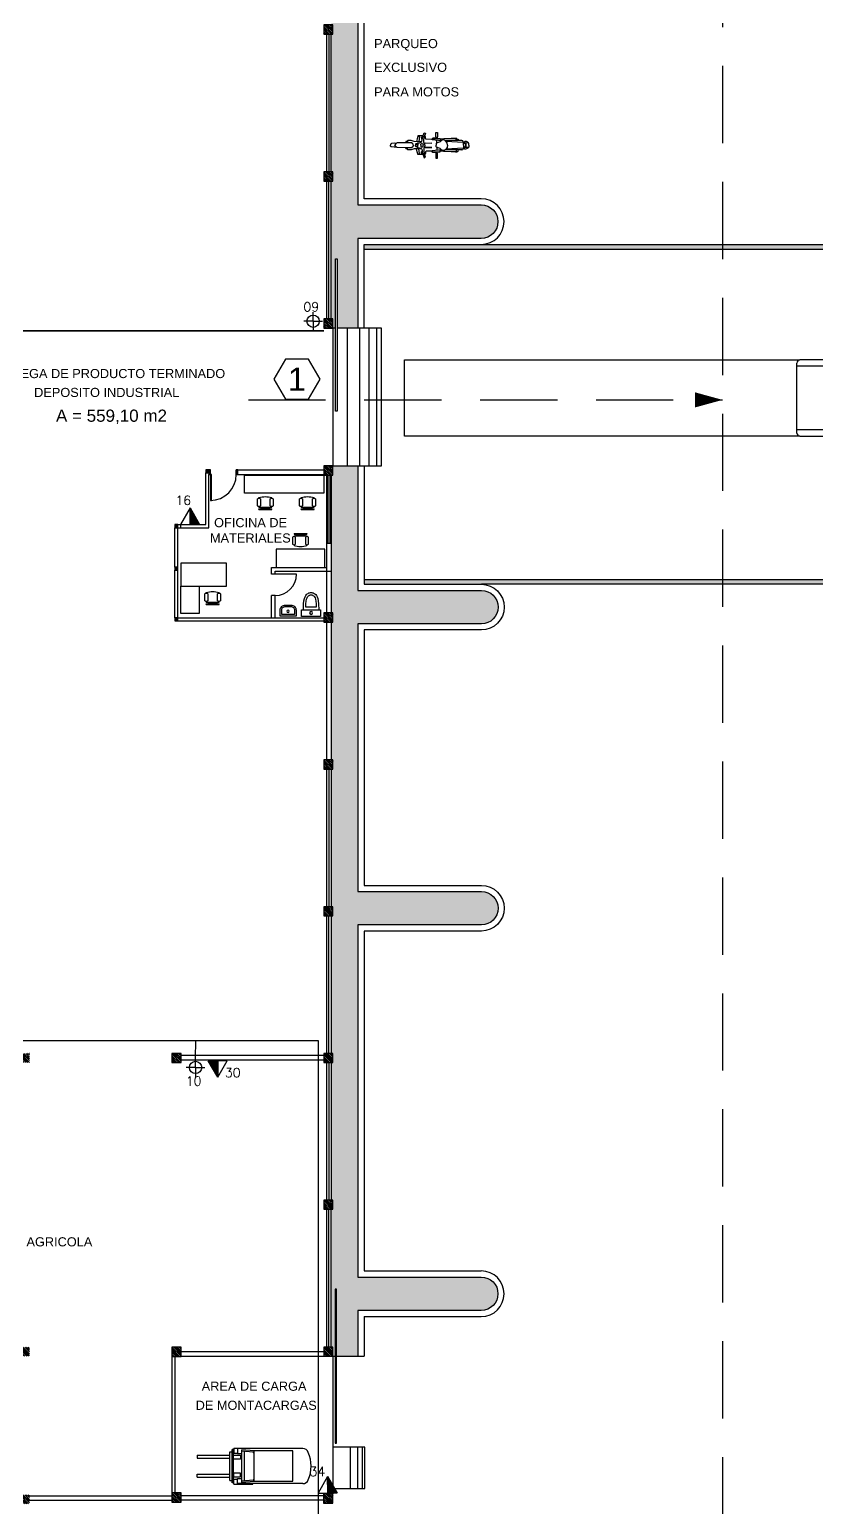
# Model space of a CAD drawing. Header units: millimetres. Extents: x -107 to 237943, y 136 to 168336.
# Drawn here: x 126196 to 152069, y 57062 to 105629 of the extents above; entities that cross this region are included whole.
import ezdxf

# ---------------------------------------------------------------- set-up
doc = ezdxf.new("R2010")
doc.units = ezdxf.units.MM
for name, pattern in [('CONTINUA', [0]), ('DASHED2', [0.375, 0.25, -0.125]), ('HIDDEN2', [4.7625, 3.175, -1.5875])]:
    doc.linetypes.add(name, pattern=pattern)
for name, color, linetype in [('areas verdes', 82, 'Continuous'), ('edificios', 7, 'Continuous'), ('estructura metálica', 7, 'Continuous'), ('Extintores CO2', 1, 'Continuous'), ('Extintores pqs', 5, 'Continuous'), ('Hidrantes', 5, 'Continuous'), ('mobiliario', 34, 'Continuous'), ('sanitarios', 124, 'CONTINUA'), ('textos', 7, 'Continuous')]:
    doc.layers.add(name, color=color, linetype=linetype)
for name, color, linetype, lineweight in [('Evacuación', 94, 'DASHED2', 35), ('Línea Hidrante', 1, 'Continuous', 60), ('Zona de Seguridad', 94, 'Continuous', 9)]:
    doc.layers.add(name, color=color, linetype=linetype, lineweight=lineweight)
doc.styles.add('CUADRO', font='arial.ttf', dxfattribs={"height": 0.8})
doc.styles.get("Standard").update_dxf_attribs({"font": 'romans.shx', "width": 0.87})
doc.styles.add('style1', font='arial.ttf')

# ---------------------------------------------------------------- blocks, each defined once
blk = doc.blocks.new('silla')
at = {"linetype": 'Continuous'}
for p, q in [((-0.2125, 0), (-0.2125, -0.025)), ((-0.2125, 0), (0.2125, 0)), ((0.2125, 0), (0.2125, -0.025)), ((-0.2625, -0.125), (-0.2625, -0.35)), ((-0.2125, -0.075), (-0.2125, -0.1)), ((-0.2125, -0.075), (0.2125, -0.075)), ((-0.2125, -0.375), (-0.2125, -0.4)), ((-0.1625, -0.35), (-0.1625, -0.125)), ((-0.05, -0.075), (-0.05, -0.048387)), ((0.05, -0.04894), (0.05, -0.075)), ((0.1625, -0.125), (0.1625, -0.35)), ((0.2125, -0.075), (0.2125, -0.1)), ((0.2125, -0.375), (0.2125, -0.4)), ((0.2625, -0.35), (0.2625, -0.125))]:
    blk.add_line(p, q, dxfattribs=at)
for centre, radius, start, end in [((-0.2125, -0.1625), 0.0625, 36.8699, 143.1301), ((-0.2125, -0.3125), 0.0625, 216.8699, 323.1301), ((0, 0.865625), 0.915625, 256.5803, 283.4197), ((0, 0.490625), 0.915625, 256.5803, 283.4197), ((0.2125, -0.1625), 0.0625, 36.8699, 143.1301), ((0.2125, -0.3125), 0.0625, 216.8699, 323.1301)]:
    blk.add_arc(centre, radius, start, end, dxfattribs=at)
blk = doc.blocks.new('INODORO')
at = {"layer": 'sanitarios'}
for p, q in [((0, 0.312), (0, -0.312)), ((0.212, 0.312), (0, 0.312)), ((0.212, 0.25), (0.212, 0.312)), ((0.212, -0.25), (0.212, 0.25)), ((0, -0.312), (0.212, -0.312)), ((0.212, -0.312), (0.212, -0.25))]:
    blk.add_line(p, q, dxfattribs=at)
blk.add_lwpolyline([(0.212, -0.25), (0.414, -0.244), (0.507, -0.234), (0.582, -0.219), (0.639, -0.199), (0.683, -0.177), (0.715, -0.152), (0.738, -0.126), (0.755, -0.099), (0.768, -0.074), (0.778, -0.049), (0.783, -0.024), (0.785, 0), (0.783, 0.024), (0.778, 0.049), (0.768, 0.074), (0.755, 0.099), (0.738, 0.126), (0.715, 0.152), (0.683, 0.177), (0.639, 0.199), (0.582, 0.219), (0.507, 0.234), (0.414, 0.244), (0.212, 0.25)], dxfattribs=at)
blk.add_lwpolyline([(0.297, -0.173), (0.409, -0.169), (0.496, -0.16), (0.562, -0.146), (0.609, -0.13), (0.642, -0.113), (0.663, -0.097), (0.678, -0.08), (0.69, -0.062), (0.699, -0.043), (0.705, -0.027), (0.709, -0.013), (0.71, 0), (0.709, 0.013), (0.705, 0.027), (0.699, 0.043), (0.69, 0.062), (0.678, 0.08), (0.663, 0.097), (0.642, 0.113), (0.609, 0.13), (0.562, 0.146), (0.496, 0.16), (0.409, 0.169), (0.297, 0.173)], close=True, dxfattribs=at)
blk.add_circle((0.113, 0), 0.0486, dxfattribs=at)
blk = doc.blocks.new('LAVABO')
at = {"layer": 'sanitarios'}
for points in [[(-0.262, 0), (0.262, 0), (0.262, 0.192, 0.414214), (0.087, 0.366), (-0.087, 0.366, 0.414214), (-0.262, 0.192)], [(-0.182, 0.05), (0.182, 0.05, 0.414214), (0.212, 0.08), (0.212, 0.192, 0.414214), (0.087, 0.317), (-0.087, 0.317, 0.414214), (-0.212, 0.192), (-0.212, 0.08, 0.414214)]]:
    blk.add_lwpolyline(points, format="xyb", close=True, dxfattribs=at)
blk.add_circle((0, 0.16), 0.0389, dxfattribs=at)
blk = doc.blocks.new('plataforma')
at = {"color": 252}
for p, q in [((-15373, 1250), (-2373, 1250)), ((-15373, -1250), (-15373, 1250)), ((-2473, -1150), (-2473, 1150)), ((-744, 1050), (-2473, 1050)), ((-273, 1250), (-2373, 1250)), ((-744, 1050), (-840, 1250)), ((-744, -1050), (-744, 1050)), ((-437, 1150), (-644, 1150)), ((-387, -1100), (-387, 1100)), ((-200, 1250), (-200, 1350)), ((-173, -1150), (-173, 1150)), ((-100, -1150), (-100, 1150)), ((0, -1150), (0, 1150)), ((-2373, -1250), (-15373, -1250)), ((-744, -1050), (-2473, -1050)), ((-2373, -1250), (-273, -1250)), ((-744, -1050), (-840, -1250)), ((-644, -1150), (-437, -1150)), ((-200, -1350), (-200, -1250))]:
    blk.add_line(p, q, dxfattribs=at)
for centre, radius, start, end in [((-2373, 1150), 100, 90, 180), ((-644, 1050), 100, 90, 180), ((-437, 1100), 50, 0, 90), ((-273, 1150), 100, 0, 90), ((-200, 1150), 200, 0, 90), ((-200, 1150), 100, 0, 90), ((-2373, -1150), 100, 180, 270), ((-644, -1050), 100, 180, 270), ((-437, -1100), 50, 270, 0), ((-273, -1150), 100, 270, 0), ((-200, -1150), 200, 270, 0), ((-200, -1150), 100, 270, 0)]:
    blk.add_arc(centre, radius, start, end, dxfattribs=at)
blk = doc.blocks.new('montac')
for p, q in [((-2590, -548), (-2590, 548)), ((-2550, 548), (-2590, 548)), ((-2550, -548), (-2550, 548)), ((-2534, 595), (-2534, 427)), ((-2534, 595), (-1920, 595)), ((-275, 575), (-2421, 575)), ((-2421, 575), (-2421, 410)), ((-2274, -540), (-2274, 540)), ((-1874, 505), (-2274, 540)), ((-1909, 459), (-2274, 489)), ((-1920, 595), (-1920, 575)), ((-1874, -505), (-1874, 505)), ((-600, 505), (-1874, 505)), ((-600, -497), (-600, 505)), ((-3750, 360), (-2670, 360)), ((-3750, 360), (-3750, 260)), ((-3750, 260), (-2670, 260)), ((-2670, -472), (-2670, 472)), ((-2670, 472), (-2590, 472)), ((-2534, 427), (-2421, 427)), ((-2421, 410), (-2274, 410)), ((-2204, 481), (-2204, -481)), ((-3750, -360), (-3750, -260)), ((-3750, -260), (-2670, -260)), ((-3750, -360), (-2670, -360)), ((-2670, -472), (-2590, -472)), ((-2534, -595), (-2534, -427)), ((-2534, -427), (-2421, -427)), ((-2421, -575), (-2421, -410)), ((-2421, -410), (-2274, -410)), ((-1909, -459), (-2274, -489)), ((-2550, -548), (-2590, -548)), ((-2534, -595), (-1920, -595)), ((-275, -575), (-2421, -575)), ((-1874, -505), (-2274, -540)), ((-1920, -595), (-1920, -575)), ((-600, -505), (-1874, -505))]:
    blk.add_line(p, q)
for points in [[(-2550, 357), (-2321, 357), (-2321, 227), (-2550, 227)], [(-2550, -357), (-2321, -357), (-2321, -227), (-2550, -227)]]:
    blk.add_lwpolyline(points, close=True)
for centre, radius, start, end in [((-275, 375), 200, 22.569, 90), ((-1925, 410), 50.7, 359.3527, 72.1438), ((-1177, 0), 1177, 337.431, 22.569), ((-1925, -410), 50.7, 287.8562, 0.6473), ((-275, -375), 200, 270, 337.431)]:
    blk.add_arc(centre, radius, start, end)
blk = doc.blocks.new('moto')
at = {"color": 7}
for p, q in [((-1988, 37), (-1982, 47)), ((-1988, -4), (-1988, 37)), ((-1982, 47), (-1973, 51)), ((-1973, 51), (-1906, 55)), ((-1971, 51), (-1970, 62)), ((-1970, 62), (-1962, 73)), ((-1962, 73), (-1927, 88)), ((-1927, 88), (-1903, 93)), ((-1919, 54), (-1919, -63)), ((-1906, 55), (-1896, 51)), ((-1903, 93), (-1882, 93)), ((-1901, -62), (-1901, 53)), ((-1896, 51), (-1846, 21)), ((-1881, 92), (-1866, 70)), ((-1866, 70), (-1846, 65)), ((-1846, 68), (-1406, 94)), ((-1846, -4), (-1846, 85)), ((-1719, 144), (-1721, 115)), ((-1715, 149), (-1719, 144)), ((-1707, 154), (-1715, 149)), ((-1665, 154), (-1707, 154)), ((-1685, 154), (-1681, 162)), ((-1681, 162), (-1673, 168)), ((-1673, 168), (-1664, 170)), ((-1665, 152), (-1649, 162)), ((-1665, 115), (-1665, 154)), ((-1664, 170), (-1656, 168)), ((-1656, 168), (-1647, 162)), ((-1649, 162), (-1540, 164)), ((-1540, 164), (-1356, 158)), ((-1442, -5), (-1438, 54)), ((-1438, 54), (-1398, 104)), ((-1398, 104), (-1366, 126)), ((-1366, 126), (-1325, 131)), ((-1356, 158), (-1344, 147)), ((-1344, 147), (-1257, 148)), ((-1325, 131), (-1295, 111)), ((-1295, 111), (-1264, 82)), ((-1293, 109), (-1057, 134)), ((-1264, 82), (-1236, 70)), ((-1068, 165), (-1257, 165)), ((-1257, 165), (-1257, 113)), ((-1236, 70), (-1171, 48)), ((-1149, 321), (-1192, 321)), ((-1192, 321), (-1192, 207)), ((-1192, 207), (-1186, 194)), ((-1186, 194), (-1155, 194)), ((-1186, 193), (-1186, 165)), ((-1173, 48), (-1173, 121)), ((-1171, 48), (-1162, 38)), ((-1162, 38), (-1162, -4)), ((-1155, 194), (-1149, 207)), ((-1155, 194), (-1155, 165)), ((-1155, 183), (-1074, 178)), ((-1149, 207), (-1149, 321)), ((-1074, 178), (-1056, 153)), ((-1057, 153), (-1068, 165)), ((-1057, 134), (-1057, 153)), ((-1056, 144), (-907, 149)), ((-879, 57), (-1049, 49)), ((-1049, 49), (-879, 41)), ((-907, 149), (-891, 160)), ((-891, 160), (-890, 201)), ((-890, 201), (-882, 222)), ((-851, 310), (-887, 301)), ((-887, 301), (-857, 206)), ((-882, 222), (-865, 227)), ((-879, 41), (-879, 58)), ((-879, 58), (-879, 57)), ((-868, 14), (-843, 73)), ((-868, -4), (-868, 14)), ((-857, 206), (-822, 216)), ((-843, 124), (-856, 206)), ((-822, 216), (-851, 310)), ((-843, 73), (-843, 124)), ((-825, 26), (-833, 16)), ((-833, 16), (-833, -4)), ((-827, 233), (-709, 234)), ((-812, 37), (-825, 26)), ((-803, 129), (-824, 216)), ((-820, 202), (-804, 204)), ((-797, 38), (-812, 37)), ((-804, 204), (-791, 199)), ((-793, 145), (-804, 139)), ((-793, 93), (-803, 129)), ((-780, 34), (-797, 38)), ((-788, 160), (-793, 145)), ((-770, 71), (-793, 93)), ((-791, 199), (-786, 183)), ((-786, 183), (-788, 160)), ((-784, 85), (-605, 87)), ((-771, 26), (-780, 34)), ((-771, -4), (-771, 26)), ((-740, 60), (-770, 71)), ((-738, 211), (-741, 201)), ((-741, 201), (-729, 149)), ((-695, 53), (-740, 60)), ((-724, 218), (-738, 211)), ((-729, 149), (-722, 87)), ((-704, 224), (-724, 218)), ((-709, 234), (-699, 230)), ((-699, 230), (-695, 215)), ((-696, 54), (-696, -4)), ((-695, 215), (-676, 159)), ((-684, 52), (-695, 53)), ((-679, 43), (-684, 52)), ((-679, -4), (-679, 43)), ((-679, 34), (-645, 34)), ((-676, 159), (-664, 87)), ((-645, 34), (-636, 23)), ((-636, 23), (-636, -4)), ((-605, 87), (-529, 112)), ((-579, 15), (-570, 33)), ((-579, -4), (-579, 15)), ((-570, 33), (-537, 59)), ((-537, 59), (-431, 60)), ((-529, 112), (-442, 113)), ((-442, 113), (-436, 107)), ((-436, 107), (-437, 97)), ((-437, 97), (-437, 61)), ((-437, 93), (-394, 90)), ((-395, 74), (-437, 74)), ((-431, 60), (-173, 54)), ((-391, 78), (-395, 74)), ((-394, 90), (-391, 78)), ((-173, 54), (-155, 46)), ((-155, 46), (-132, 24)), ((-152, 43), (-96, 45)), ((-132, 24), (-115, -4)), ((-96, 45), (-33, 39)), ((-33, 39), (-19, 34)), ((-19, 34), (-6, 20)), ((-6, 20), (0, 4)), ((0, 4), (0, -4)), ((-1988, -4), (-1988, -45)), ((-1988, -45), (-1982, -55)), ((-1982, -55), (-1973, -59)), ((-1973, -59), (-1906, -64)), ((-1971, -60), (-1970, -71)), ((-1970, -71), (-1962, -82)), ((-1962, -82), (-1927, -97)), ((-1927, -97), (-1903, -101)), ((-1906, -64), (-1896, -60)), ((-1903, -101), (-1882, -102)), ((-1896, -60), (-1846, -30)), ((-1881, -101), (-1866, -78)), ((-1866, -78), (-1846, -74)), ((-1846, -4), (-1846, -94)), ((-1846, -77), (-1406, -103)), ((-1719, -153), (-1721, -124)), ((-1715, -158), (-1719, -153)), ((-1707, -162), (-1715, -158)), ((-1665, -162), (-1707, -162)), ((-1685, -162), (-1681, -171)), ((-1681, -171), (-1673, -177)), ((-1673, -177), (-1664, -178)), ((-1665, -124), (-1665, -162)), ((-1665, -161), (-1649, -171)), ((-1664, -178), (-1656, -177)), ((-1656, -177), (-1647, -171)), ((-1649, -171), (-1540, -173)), ((-1540, -173), (-1356, -167)), ((-1442, -4), (-1438, -62)), ((-1438, -62), (-1398, -112)), ((-1398, -112), (-1366, -135)), ((-1366, -135), (-1325, -140)), ((-1356, -167), (-1344, -156)), ((-1344, -156), (-1257, -157)), ((-1325, -140), (-1295, -120)), ((-1295, -120), (-1264, -90)), ((-1293, -118), (-1057, -142)), ((-1264, -90), (-1236, -78)), ((-1257, -173), (-1257, -121)), ((-1068, -173), (-1257, -173)), ((-1236, -78), (-1171, -57)), ((-1192, -216), (-1186, -202)), ((-1192, -330), (-1192, -216)), ((-1149, -330), (-1192, -330)), ((-1186, -202), (-1186, -173)), ((-1186, -202), (-1155, -202)), ((-1173, -57), (-1173, -130)), ((-1171, -57), (-1162, -47)), ((-1162, -47), (-1162, -5)), ((-1155, -202), (-1155, -173)), ((-1155, -191), (-1074, -187)), ((-1155, -202), (-1149, -216)), ((-1149, -216), (-1149, -330)), ((-1074, -187), (-1056, -162)), ((-1057, -162), (-1068, -173)), ((-1057, -142), (-1057, -162)), ((-1056, -153), (-907, -157)), ((-1049, -57), (-879, -49)), ((-879, -66), (-1049, -57)), ((-907, -157), (-891, -168)), ((-891, -168), (-890, -210)), ((-890, -210), (-882, -231)), ((-887, -309), (-857, -215)), ((-851, -319), (-887, -309)), ((-882, -231), (-865, -236)), ((-879, -49), (-879, -66)), ((-879, -66), (-879, -66)), ((-868, -4), (-868, -23)), ((-868, -23), (-843, -81)), ((-857, -215), (-822, -225)), ((-843, -132), (-856, -215)), ((-822, -225), (-851, -319)), ((-843, -81), (-843, -132)), ((-833, -25), (-833, -5)), ((-825, -35), (-833, -25)), ((-827, -241), (-709, -243)), ((-812, -45), (-825, -35)), ((-803, -138), (-824, -225)), ((-820, -211), (-804, -213)), ((-797, -47), (-812, -45)), ((-793, -154), (-804, -148)), ((-804, -213), (-791, -208)), ((-793, -101), (-803, -138)), ((-780, -43), (-797, -47)), ((-770, -79), (-793, -101)), ((-788, -169), (-793, -154)), ((-791, -208), (-786, -192)), ((-786, -192), (-788, -169)), ((-784, -94), (-605, -96)), ((-771, -35), (-780, -43)), ((-771, -4), (-771, -35)), ((-740, -69), (-770, -79)), ((-741, -210), (-729, -157)), ((-738, -219), (-741, -210)), ((-695, -62), (-740, -69)), ((-724, -227), (-738, -219)), ((-729, -157), (-722, -96)), ((-704, -233), (-724, -227)), ((-709, -243), (-699, -239)), ((-699, -239), (-695, -224)), ((-696, -62), (-696, -4)), ((-684, -60), (-695, -62)), ((-695, -224), (-676, -168)), ((-679, -52), (-684, -60)), ((-679, -4), (-679, -52)), ((-679, -43), (-645, -43)), ((-676, -168), (-664, -96)), ((-645, -43), (-636, -32)), ((-636, -32), (-636, -4)), ((-605, -96), (-529, -121)), ((-579, -5), (-579, -24)), ((-579, -24), (-570, -42)), ((-570, -42), (-537, -68)), ((-537, -68), (-431, -69)), ((-529, -121), (-442, -122)), ((-442, -122), (-436, -116)), ((-437, -105), (-437, -69)), ((-395, -83), (-437, -83)), ((-437, -102), (-394, -99)), ((-436, -116), (-437, -105)), ((-431, -69), (-173, -63)), ((-391, -87), (-395, -83)), ((-394, -99), (-391, -87)), ((-173, -63), (-155, -54)), ((-155, -54), (-132, -32)), ((-152, -52), (-96, -53)), ((-132, -32), (-115, -5)), ((-96, -53), (-33, -48)), ((-33, -48), (-19, -43)), ((-19, -43), (-6, -28)), ((-6, -28), (0, -13)), ((0, -13), (0, -5))]:
    blk.add_line(p, q, dxfattribs=at)
for p, q in [((-1809, 115), (-1382, 115)), ((-1810, -124), (-1382, -124))]:
    blk.add_line(p, q)
for centre, start, end in [((-1809, 78), 88.2367, 168.6219), ((-1809, -86), 191.3781, 271.7633)]:
    blk.add_arc(centre, 37.3, start, end)
blk = doc.blocks.new('A$C375343D7')
at = {"layer": 'Extintores pqs', "lineweight": -2}
blk.add_hatch(color=256, dxfattribs=at).paths.add_polyline_path([(0, 0.9), (0, 0), (0.52, 0)])
for p, q in [((0, 0.9), (-0.52, 0)), ((0, 0), (0, 0.9)), ((0, 0.9), (0.52, 0)), ((-0.52, 0), (0, 0)), ((0.52, 0), (0, 0))]:
    blk.add_line(p, q, dxfattribs=at)

msp = doc.modelspace()

# ---------------------------------------------------------------- hatches: boundary and pattern name
h = msp.add_hatch(color=40)
h.dxf.hatch_style = 1
h.paths.add_polyline_path([(154613, 98567), (141048, 98567), (137193, 98567), (137193, 98417), (154463, 98417), (154463, 87549), (137193, 87549), (137193, 87399), (141051, 87399), (154613, 87399)])
at = {"layer": 'areas verdes'}
h = msp.add_hatch(dxfattribs=at)
h.set_pattern_fill('AR-SAND', color=82, scale=3)
edge = h.paths.add_edge_path()
edge.add_arc((140846, 127623), 750, 0, 45.4178)
edge.add_arc((134074, 120751), 10398, 45.4225, 95.4915)
edge.add_line((133079, 131101), (125596, 130468))
edge.add_line((125596, 130468), (125644, 129900))
edge.add_line((125644, 129900), (125913, 129923))
edge.add_line((125913, 129923), (125908, 129982))
edge.add_line((125908, 129982), (126197, 130007))
edge.add_line((126197, 130007), (126207, 129897))
edge.add_line((126207, 129897), (130920, 130296))
edge.add_line((130920, 130296), (130912, 130386))
edge.add_line((130912, 130386), (131201, 130410))
edge.add_line((131201, 130410), (131209, 130320))
edge.add_line((131209, 130320), (133082, 130479))
edge.add_arc((133318, 127689), 2800, 0, 94.8349, ccw=False)
edge.add_line((136118, 127689), (136118, 126892))
edge.add_line((136118, 126892), (136178, 126892))
edge.add_line((136178, 126892), (136178, 126612))
edge.add_line((136178, 126612), (136118, 126612))
edge.add_line((136118, 126612), (136118, 122019))
edge.add_line((136118, 122019), (136168, 122019))
edge.add_line((136168, 122019), (136168, 121719))
edge.add_line((136168, 121719), (136118, 121719))
edge.add_line((136118, 121719), (136118, 117959))
edge.add_line((136118, 117959), (136168, 117959))
edge.add_line((136168, 117959), (136168, 117659))
edge.add_line((136168, 117659), (136118, 117659))
edge.add_line((136118, 117659), (136118, 113899))
edge.add_line((136118, 113899), (136168, 113899))
edge.add_line((136168, 113899), (136168, 113599))
edge.add_line((136168, 113599), (136115, 113599))
edge.add_line((136115, 113599), (136115, 109839))
edge.add_line((136115, 109839), (136168, 109839))
edge.add_line((136168, 109839), (136168, 109539))
edge.add_line((136168, 109539), (136115, 109539))
edge.add_line((136115, 109539), (136115, 105779))
edge.add_line((136115, 105779), (136168, 105779))
edge.add_line((136168, 105779), (136168, 105479))
edge.add_line((136168, 105479), (136115, 105479))
edge.add_line((136115, 105479), (136115, 100949))
edge.add_line((136115, 100949), (136168, 100949))
edge.add_line((136168, 100949), (136168, 100649))
edge.add_line((136168, 100649), (136115, 100649))
edge.add_line((136115, 100649), (136115, 96119))
edge.add_line((136115, 96119), (136168, 96119))
edge.add_line((136168, 96119), (136168, 95819))
edge.add_line((136168, 95819), (136256, 95819))
edge.add_line((136256, 95819), (136256, 98093))
edge.add_line((136256, 98093), (136306, 98093))
edge.add_line((136306, 98093), (136306, 95819))
edge.add_line((136306, 95819), (136993, 95819))
edge.add_line((136993, 95819), (136993, 98786))
edge.add_line((136993, 98786), (141048, 98786))
edge.add_arc((141048, 99336), 550, 270, 450)
edge.add_line((141048, 99886), (136993, 99886))
edge.add_line((136993, 99886), (136993, 108667))
edge.add_line((136993, 108667), (141048, 108667))
edge.add_arc((141048, 109217), 550, 269.9962, 450.0038)
edge.add_line((141048, 109767), (136993, 109767))
edge.add_line((136993, 109767), (136993, 118567))
edge.add_line((136993, 118567), (141048, 118567))
edge.add_arc((141048, 119117), 550, 270, 450)
edge.add_line((141048, 119667), (136993, 119667))
edge.add_line((136993, 119667), (136993, 125267))
edge.add_line((136993, 125267), (136993, 126442))
edge.add_line((136993, 126442), (138168, 126442))
edge.add_line((138168, 126442), (138168, 125467))
edge.add_line((138168, 125467), (141042, 125467))
edge.add_arc((141038, 126025), 558, 270.4751, 360)
edge.add_line((141596, 126025), (141596, 127623))
h = msp.add_hatch(dxfattribs=at)
h.set_pattern_fill('AR-SAND', color=82, scale=3)
h.paths.add_polyline_path([(141051, 87199), (136993, 87199), (136993, 91289), (136168, 91289), (136168, 90989), (136121, 90989), (136121, 86459), (136171, 86459), (136171, 86159), (136121, 86159), (136121, 81629), (136171, 81629), (136171, 81329), (136121, 81329), (136121, 76804), (136171, 76804), (136171, 76504), (136121, 76504), (136121, 71984), (136171, 71984), (136171, 71684), (136121, 71684), (136121, 67159), (136171, 67159), (136171, 66859), (136115, 66859), (136115, 62329), (136168, 62329), (136168, 62029), (136241, 62029), (136241, 64231), (136291, 64231), (136291, 62029), (136993, 62029), (136993, 63534), (141048, 63534, 1), (141048, 64634), (136993, 64634), (136993, 76204), (141051, 76204, 1), (141051, 77304), (136993, 77304), (136993, 86099), (141051, 86099, 1)])
at = {"layer": 'edificios'}
h = msp.add_hatch(dxfattribs=at)
h.set_pattern_fill('ANSI31', color=1, scale=13, angle=270)
h.paths.add_polyline_path([(135871, 66859), (136171, 66859), (136171, 67159), (135871, 67159)])
h.paths.add_polyline_path([(135871, 71684), (136171, 71684), (136171, 71984), (135871, 71984)])
h.paths.add_polyline_path([(135871, 76504), (136171, 76504), (136171, 76804), (135871, 76804)])
h.paths.add_polyline_path([(135871, 81329), (136171, 81329), (136171, 81629), (135871, 81629)])
h.paths.add_polyline_path([(135871, 86159), (136171, 86159), (136171, 86459), (135871, 86459)])
h.paths.add_polyline_path([(135868, 90989), (136168, 90989), (136168, 91289), (135868, 91289)])
h.paths.add_polyline_path([(135868, 95819), (136168, 95819), (136168, 96119), (135868, 96119)])
h.paths.add_polyline_path([(135868, 100649), (136168, 100649), (136168, 100949), (135868, 100949)])
h.paths.add_polyline_path([(135868, 105479), (136168, 105479), (136168, 105779), (135868, 105779)])
h.paths.add_polyline_path([(135868, 109539), (136168, 109539), (136168, 109839), (135868, 109839)])
h.paths.add_polyline_path([(135868, 113599), (136168, 113599), (136168, 113899), (135868, 113899)])
h.paths.add_polyline_path([(135868, 117659), (136168, 117659), (136168, 117959), (135868, 117959)])
h.paths.add_polyline_path([(135868, 121719), (136168, 121719), (136168, 122019), (135868, 122019)])
h.paths.add_polyline_path([(135918, 126612), (136178, 126612), (136178, 126892), (135918, 126892)])
h = msp.add_hatch(dxfattribs=at)
h.set_pattern_fill('ANSI31', color=1, scale=13, angle=270)
h.paths.add_polyline_path([(120913, 62029), (121213, 62029), (121213, 62329), (120913, 62329)])
h.paths.add_polyline_path([(120843, 57582), (120813, 57552), (120813, 57112), (120843, 57082), (121283, 57082), (121313, 57112), (121313, 57552), (121283, 57582)])
h.paths.add_polyline_path([(125893, 62029), (126193, 62029), (126193, 62329), (125893, 62329)])
h.paths.add_polyline_path([(125893, 57182), (126193, 57182), (126193, 57482), (125893, 57482)])
h.paths.add_polyline_path([(120843, 72084), (120813, 72054), (120813, 71614), (120843, 71584), (121283, 71584), (121313, 71614), (121313, 72054), (121283, 72084)])
h.paths.add_polyline_path([(125893, 71684), (126193, 71684), (126193, 71984), (125893, 71984)])
h.paths.add_polyline_path([(130877, 71684), (131177, 71684), (131177, 71984), (130877, 71984)])
h.paths.add_polyline_path([(130872, 62024), (131182, 62024), (131182, 62334), (130872, 62334)])
h.paths.add_polyline_path([(130872, 57237), (131182, 57237), (131182, 57547), (130872, 57547)])
h.paths.add_polyline_path([(135863, 57199), (136173, 57199), (136173, 57509), (135863, 57509)])
h.paths.add_polyline_path([(135868, 62029), (136168, 62029), (136168, 62329), (135868, 62329)])

# ---------------------------------------------------------------- linework, layer by layer
for points in [[(137193, 98417), (154463, 98417), (154463, 87549), (137193, 87549)], [(141048, 98567), (154613, 98567), (154613, 87399), (141051, 87399)]]:
    msp.add_lwpolyline(points)
at = {"color": 114, "true_color": 0x139b48}
msp.add_lwpolyline([(148985, 93459, 0, 500, 0), (148071, 93459, 500, 500, 0)], format="xyseb", dxfattribs=at)
at = {"layer": 'edificios', "ltscale": 0.25}
for p, q in [((135965, 100949), (135965, 105479)), ((136115, 100949), (136115, 105479)), ((135965, 96119), (135965, 100649)), ((136115, 96119), (136115, 100649)), ((131991, 89359), (131991, 91059)), ((132091, 89259), (132091, 91009)), ((133043, 91159), (135868, 91159)), ((133043, 91009), (135868, 91009)), ((135971, 86459), (135971, 90989)), ((135971, 87953), (135971, 90989)), ((136121, 86459), (136121, 90989)), ((130971, 87959), (130971, 89259)), ((130971, 89259), (132091, 89259)), ((131071, 89359), (131991, 89359)), ((131071, 86299), (131071, 89259)), ((134151, 87733), (134151, 87953)), ((134151, 87953), (135971, 87953)), ((130971, 86299), (130971, 87859)), ((134971, 87733), (134151, 87733)), ((134271, 87733), (134271, 87833)), ((134271, 87833), (136121, 87833)), ((135971, 86459), (135971, 87833)), ((134271, 87033), (134151, 87033)), ((134151, 86299), (134151, 87033)), ((134271, 86299), (134271, 87033)), ((131071, 86299), (135871, 86299)), ((131071, 86199), (135868, 86199)), ((135971, 81629), (135971, 86159)), ((136121, 81629), (136121, 86159)), ((135971, 76799), (135971, 81329)), ((136121, 76799), (136121, 81329)), ((135971, 71984), (135971, 76504)), ((136121, 71984), (136121, 76504)), ((135971, 67159), (135971, 71684)), ((136121, 67159), (136121, 71684)), ((135965, 62329), (135965, 66859)), ((136115, 62329), (136115, 66859)), ((135868, 62174), (131182, 62174)), ((130872, 62081), (130872, 57547)), ((130972, 62024), (130972, 57547)), ((135860, 62024), (131182, 62024))]:
    msp.add_line(p, q, dxfattribs=at)
at = {"layer": 'edificios', "color": 4, "linetype": 'HIDDEN2', "ltscale": 0.2}
for p, q in [((136040, 105479), (136040, 100949)), ((136040, 96119), (136040, 100649)), ((136040, 81329), (136040, 76799)), ((136040, 71984), (136040, 76509)), ((136040, 71684), (136040, 67159)), ((136040, 62334), (136040, 66859))]:
    msp.add_line(p, q, dxfattribs=at)
at = {"layer": 'edificios'}
for p, q in [((136168, 95819), (136168, 91289)), ((136256, 95819), (136168, 95819)), ((137768, 95819), (136306, 95819)), ((136650, 91289), (136650, 95819)), ((137056, 91289), (137056, 95819)), ((137367, 91289), (137367, 95819)), ((137618, 91289), (137618, 95819)), ((137768, 91289), (137768, 95819)), ((136168, 91289), (137768, 91289)), ((136121, 88739), (135971, 88739)), ((137193, 76004), (137193, 64834)), ((131177, 71926), (135871, 71926)), ((131177, 71776), (135871, 71776)), ((137193, 64834), (141048, 64834)), ((137193, 63334), (137193, 62029)), ((137193, 63334), (141048, 63334)), ((136168, 62029), (136168, 57509)), ((136168, 62029), (136241, 62029)), ((136291, 62029), (137196, 62029)), ((136753, 57680), (136753, 59038)), ((136992, 57680), (136992, 59038)), ((137142, 57680), (137142, 59038)), ((126199, 57447), (130872, 57447)), ((135855, 57447), (131182, 57447)), ((126199, 57297), (130872, 57297)), ((135855, 57297), (131182, 57297))]:
    msp.add_line(p, q, dxfattribs=at)
at = {"layer": 'edificios', "color": 4}
for p, q in [((132993, 91009), (132993, 91159)), ((136016, 88739), (136016, 90989)), ((136076, 88739), (136076, 90989))]:
    msp.add_line(p, q, dxfattribs=at)
at = {"layer": 'edificios'}
for points in [[(136993, 108667), (136993, 99867), (141048, 99867, -1), (141048, 98767), (136993, 98767), (136993, 95819)], [(137193, 95819), (137193, 98567), (141048, 98567, 1), (141048, 100067), (137193, 100067), (137193, 108467)], [(136993, 91289), (136993, 87199), (141051, 87199, -1), (141051, 86099), (136993, 86099), (136993, 77304), (141051, 77304, -1), (141051, 76204), (136993, 76204), (136993, 64634), (141048, 64634, -1), (141048, 63534), (136993, 63534), (136993, 62029)], [(137193, 91289), (137193, 87399), (141051, 87399, -1), (141051, 85899), (137193, 85899), (137193, 77504), (141051, 77504, -1), (141051, 76004), (137196, 76004)]]:
    msp.add_lwpolyline(points, format="xyb", dxfattribs=at)
at = {"layer": 'edificios', "color": 1}
for points in [[(135868, 105479), (136168, 105479), (136168, 105779), (135868, 105779)], [(135868, 100649), (136168, 100649), (136168, 100949), (135868, 100949)], [(135868, 95819), (136168, 95819), (136168, 96119), (135868, 96119)], [(135868, 90989), (136168, 90989), (136168, 91289), (135868, 91289)], [(135871, 86159), (136171, 86159), (136171, 86459), (135871, 86459)], [(135871, 81329), (136171, 81329), (136171, 81629), (135871, 81629)], [(135871, 76504), (136171, 76504), (136171, 76804), (135871, 76804)], [(130877, 71684), (131177, 71684), (131177, 71984), (130877, 71984)], [(135871, 71684), (136171, 71684), (136171, 71984), (135871, 71984)], [(135871, 66859), (136171, 66859), (136171, 67159), (135871, 67159)], [(130872, 62024), (131182, 62024), (131182, 62334), (130872, 62334)], [(135868, 62029), (136168, 62029), (136168, 62329), (135868, 62329)], [(130872, 57237), (131182, 57237), (131182, 57547), (130872, 57547)], [(135863, 57199), (136173, 57199), (136173, 57509), (135863, 57509)]]:
    msp.add_lwpolyline(points, close=True, dxfattribs=at)
at = {"layer": 'edificios', "color": 6, "ltscale": 0.25}
msp.add_lwpolyline([(136256, 93093), (136256, 98093), (136306, 98093), (136306, 93093)], close=True, dxfattribs=at)
at = {"layer": 'edificios', "color": 4}
for points in [[(132091, 91009), (132141, 91009), (132141, 91159), (132091, 91159)], [(132141, 91009), (132141, 90157), (132181, 90157), (132181, 91009)], [(132993, 91009), (133043, 91009), (133043, 91159), (132993, 91159)]]:
    msp.add_lwpolyline(points, close=True, dxfattribs=at)
at = {"layer": 'edificios'}
msp.add_lwpolyline([(131161, 89359), (131161, 89259)], dxfattribs=at)
at = {"layer": 'edificios', "color": 6}
msp.add_lwpolyline([(136241, 59180), (136291, 59180), (136291, 64231), (136241, 64231)], close=True, dxfattribs=at)
at = {"layer": 'edificios'}
msp.add_lwpolyline([(136168, 57680), (137220, 57680), (137220, 59038), (136168, 59038)], close=True, dxfattribs=at)
at = {"layer": 'edificios', "color": 4}
msp.add_arc((132141, 91009), 852, 270, 0, dxfattribs=at)
at = {"layer": 'edificios', "ltscale": 0.25}
msp.add_arc((134271, 87733), 700, 270, 0, dxfattribs=at)
at = {"layer": 'edificios'}
msp.add_arc((141048, 64084), 750, 270, 90, dxfattribs=at)
at = {"layer": 'estructura metálica', "color": 5}
for p, q in [((132091, 91159), (131991, 91059)), ((131991, 91159), (132091, 91059)), ((131071, 89359), (130971, 89259)), ((130971, 89359), (131071, 89259)), ((131071, 87959), (130971, 87859)), ((130971, 87959), (131071, 87859)), ((131071, 86299), (130971, 86199)), ((130971, 86299), (131071, 86199))]:
    msp.add_line(p, q, dxfattribs=at)
at = {"layer": 'estructura metálica', "color": 40}
msp.add_line((131898, 89359), (131948, 89359), dxfattribs=at)
at = {"layer": 'estructura metálica', "color": 5}
for points in [[(131991, 91059), (132091, 91059), (132091, 91159), (131991, 91159)], [(130971, 89259), (131071, 89259), (131071, 89359), (130971, 89359)], [(130971, 87859), (131071, 87859), (131071, 87959), (130971, 87959)], [(130971, 86199), (131071, 86199), (131071, 86299), (130971, 86299)]]:
    msp.add_lwpolyline(points, close=True, dxfattribs=at)
at = {"layer": 'Evacuación', "linetype": 'HIDDEN2', "lineweight": 25, "ltscale": 800, "flags": 128}
msp.add_lwpolyline([(148985, 134916), (148985, 38452)], dxfattribs=at)
at = {"layer": 'Evacuación', "linetype": 'HIDDEN2', "lineweight": 25, "ltscale": 800}
msp.add_lwpolyline([(133391, 93459), (148985, 93459)], dxfattribs=at)
at = {"layer": 'Hidrantes', "color": 5}
for p, q in [((135519, 96044), (135521, 96340)), ((135519, 96044), (135211, 96044)), ((135519, 96044), (135519, 95727)), ((135519, 96044), (135824, 96044)), ((131654, 71523), (131345, 71523)), ((131654, 71523), (131656, 71819)), ((131654, 71523), (131654, 71205)), ((131654, 71523), (131959, 71523))]:
    msp.add_line(p, q, dxfattribs=at)
for centre in [(135519, 96044), (131654, 71523)]:
    msp.add_circle(centre, 203, dxfattribs=at)
at = {"layer": 'Línea Hidrante', "lineweight": -2}
for points in [[(18282, 114970), (58949, 114970), (58949, 121714), (120541, 121714), (120541, 109238), (128718, 109238), (128718, 107899), (120541, 107899), (120541, 95724), (135868, 95724), (135868, 95724), (120541, 95724), (120541, 72411), (135683, 72411), (135683, 48713), (126138, 48713)], [(131656, 71819), (131659, 72411)]]:
    msp.add_lwpolyline(points, dxfattribs=at)
at = {"layer": 'mobiliario'}
for points in [[(135868, 90389), (133268, 90389), (133268, 90989), (135868, 90989)], [(135904, 88553), (134304, 88553), (134304, 87953), (135904, 87953)], [(131170, 88089), (131170, 87339), (132670, 87339), (132670, 88089)], [(131770, 87339), (131770, 86439), (131170, 86439), (131170, 87339)]]:
    msp.add_lwpolyline(points, close=True, dxfattribs=at)
at = {"layer": 'Zona de Seguridad', "lineweight": -2}
msp.add_lwpolyline([(135748, 94140), (135367, 94800), (134606, 94800), (134225, 94140), (134606, 93481), (135367, 93481)], close=True, dxfattribs=at)

# ---------------------------------------------------------------- block references
at = {"xscale": 1.3, "yscale": 1.3, "zscale": 1.3, "rotation": 180}
msp.add_blockref('moto', (138059, 101822), dxfattribs=at)
for name, p in [('plataforma', (153897, 93521)), ('montac', (135452, 58420))]:
    msp.add_blockref(name, p)
at = {"layer": 'edificios', "linetype": 'CONTINUA', "xscale": -1000, "yscale": 1000, "zscale": 1000, "rotation": 270}
msp.add_blockref('INODORO', (135452, 86346), dxfattribs=at)
at = {"layer": 'edificios', "linetype": 'CONTINUA', "xscale": -1000, "yscale": 1000, "zscale": 1000}
msp.add_blockref('LAVABO', (134698, 86352), dxfattribs=at)
at = {"layer": 'Extintores CO2', "xscale": 603.838934759394, "yscale": 603.838934759394, "zscale": 603.838934759394}
msp.add_blockref('A$C375343D7', (131475, 89367), dxfattribs=at)
for p, rotation in [((132382, 71742), 180.0000000000031), ((136000, 57533), 0.6952802678924533)]:
    msp.add_blockref('A$C375343D7', p, dxfattribs=dict(at, rotation=rotation))
at = {"layer": 'mobiliario', "xscale": -1000, "yscale": 1000, "zscale": 1000, "rotation": 180}
for p in [(133948, 89854), (135337, 89854), (132217, 86734)]:
    msp.add_blockref('silla', p, dxfattribs=at)
at = {"layer": 'mobiliario', "xscale": 1000, "yscale": 1000, "zscale": 1000}
msp.add_blockref('silla', (135104, 89070), dxfattribs=at)

# ---------------------------------------------------------------- texts
at = {"layer": 'Evacuación', "color": 7, "lineweight": -2, "insert": (134987, 94140), "char_height": 762, "width": 1065.13, "attachment_point": 5, "style": 'CUADRO'}
msp.add_mtext('1', dxfattribs=at)
at = {"layer": 'Hidrantes', "color": 5, "lineweight": 30}
for s, p in [('09', (135201, 96367)), ('16', (130993, 90008)), ('30', (132620, 71202)), ('10', (131335, 70922)), ('34', (135400, 58092))]:
    msp.add_text(s, height=300.2, dxfattribs=at).set_placement(p)
at = {"layer": 'textos', "style": 'style1'}
for s, height, p in [('PARQUEO ', 300, (137525, 105019)), ('EXCLUSIVO', 300, (137525, 104239)), ('PARA MOTOS', 300, (137525, 103432)), ('BODEGA DE PRODUCTO TERMINADO', 300, (124992, 94175)), ('DEPOSITO INDUSTRIAL', 300, (126346, 93554)), ('A = 559,10 m2', 400, (127065, 92740)), ('OFICINA DE', 300, (132264, 89276)), ('MATERIALES', 300, (132128, 88771)), ('BODEGA DE PRODUCTO TERMINADO AGRICOLA', 300, (118341, 65641)), ('AREA DE CARGA', 300, (131856, 60896)), ('DE MONTACARGAS', 300, (131657, 60270))]:
    msp.add_text(s, height=height, dxfattribs=at).set_placement(p)

doc.saveas('drawing.dxf')
